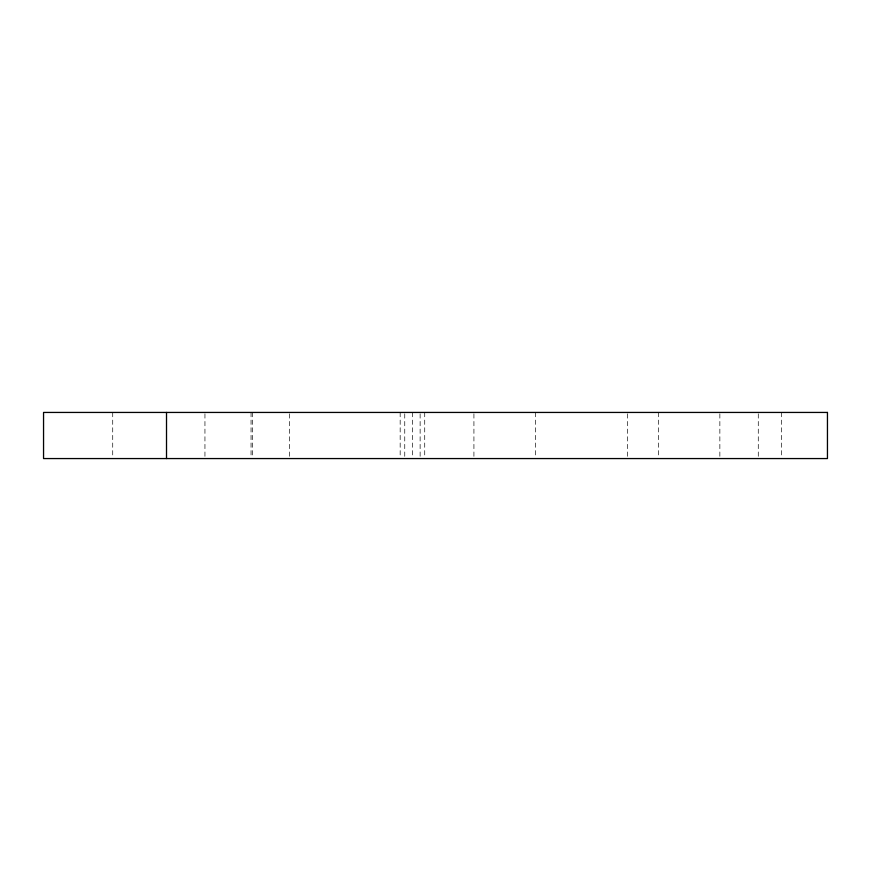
<?xml version="1.0" encoding="UTF-8"?>
<svg xmlns="http://www.w3.org/2000/svg" width="871" height="871" viewBox="0 0 871 871"><rect width="100%" height="100%" fill="white"/><g stroke="black" fill="none" stroke-linecap="round" stroke-linejoin="round"><path stroke-width="0.65" stroke-dasharray="4.36 3.27" d="M781.341 412.44L781.341 457.199M758.282 413.801L758.282 457.199M719.86 413.801L719.86 457.199M658.378 412.44L658.378 457.199M627.632 413.801L627.632 458.56M535.404 412.44L535.404 457.199M473.922 413.801L473.922 457.199M424.721 412.44L424.721 457.199M420.127 413.801L420.127 458.56M412.44 412.44L412.44 457.199M404.754 413.801L404.754 458.56M400.17 412.44L400.17 457.199M289.477 413.801L289.477 457.199M252.59 412.44L252.59 457.199M251.055 412.44L251.055 457.199M204.946 413.801L204.946 457.199M112.718 412.44L112.718 457.199"/><path stroke-width="1.31" d="M166.513 412.44L166.513 458.56M827.45 412.44L43.55 412.44L43.55 458.56L827.45 458.56L827.45 412.44"/></g></svg>
